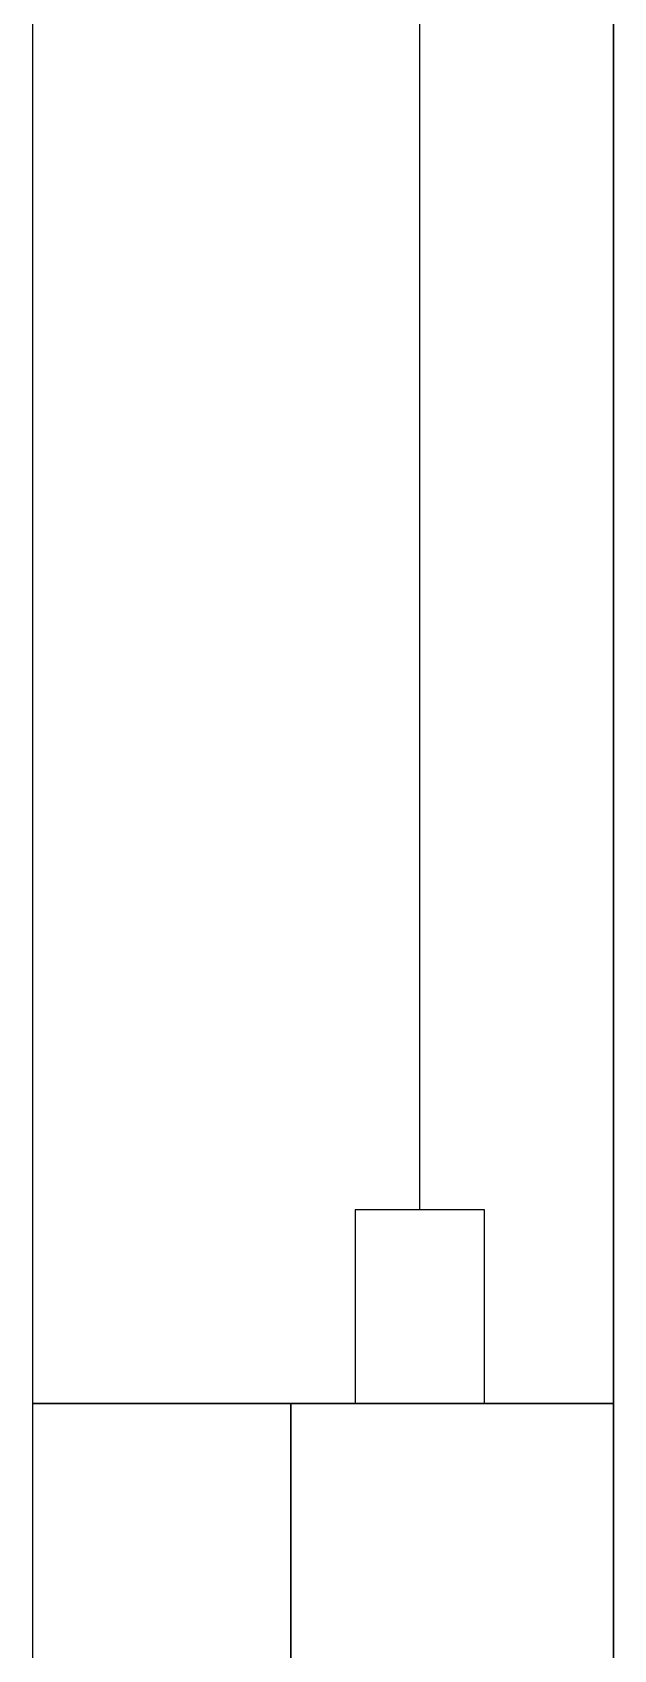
# Model space of a CAD drawing. Extents: x -170 to 1783, y -20 to 1205.
# Drawn here: x 0 to 9, y 709.19 to 734.24 of the extents above; entities that cross this region are included whole.
import ezdxf

# ---------------------------------------------------------------- set-up
doc = ezdxf.new("R2010")
doc.units = 0
doc.header["$LTSCALE"] = 96
doc.header["$MEASUREMENT"] = 0
for name, color, linetype in [('A-GLAZ_A', 7, 'Continuous'), ('A-WALL-BLOW_A', 7, 'Continuous'), ('A-WALL-EXT_A', 7, 'Continuous'), ('I-MECH_A', 7, 'Continuous'), ('X-BASE-04-EXISTING_A', 7, 'Continuous')]:
    doc.layers.add(name, color=color, linetype=linetype)

msp = doc.modelspace()

# ---------------------------------------------------------------- linework, layer by layer
at = {"layer": 'A-GLAZ_A', "color": 212, "linetype": 'Continuous'}
for p, q in [((6, 716), (6, 762.95833)), ((5, 716), (5, 713)), ((7, 716), (5, 716)), ((5, 716), (5, 716)), ((7, 713), (7, 716)), ((5, 713), (7, 713))]:
    msp.add_line(p, q, dxfattribs=at)
at = {"layer": 'A-WALL-BLOW_A', "color": 5, "linetype": 'Continuous'}
for p, q in [((0, 865.875), (0, 713)), ((9, 713), (9, 865.875)), ((0, 713), (9, 713))]:
    msp.add_line(p, q, dxfattribs=at)
at = {"layer": 'A-WALL-EXT_A', "color": 2, "linetype": 'Continuous'}
for p, q in [((4, 713), (0, 713)), ((0, 713), (0, 684)), ((4, 682.34021), (4, 713)), ((9, 713), (4, 713)), ((4, 713), (4, 698.34021)), ((9, 698.34021), (9, 713))]:
    msp.add_line(p, q, dxfattribs=at)
at = {"layer": 'I-MECH_A', "color": 7, "linetype": 'Continuous'}
msp.add_line((9, 757.36699), (9, 699.36699), dxfattribs=at)
at = {"layer": 'X-BASE-04-EXISTING_A', "color": 5, "linetype": 'Continuous'}
for p, q in [((0, 865.875), (0, 713)), ((9, 713), (9, 865.875)), ((0, 713), (9, 713))]:
    msp.add_line(p, q, dxfattribs=at)
at = {"layer": 'X-BASE-04-EXISTING_A', "color": 212, "linetype": 'Continuous'}
for p, q in [((6, 716), (6, 762.95833)), ((5, 716), (5, 713)), ((7, 716), (5, 716)), ((5, 716), (5, 716)), ((7, 713), (7, 716)), ((5, 713), (7, 713))]:
    msp.add_line(p, q, dxfattribs=at)

doc.saveas('drawing.dxf')
